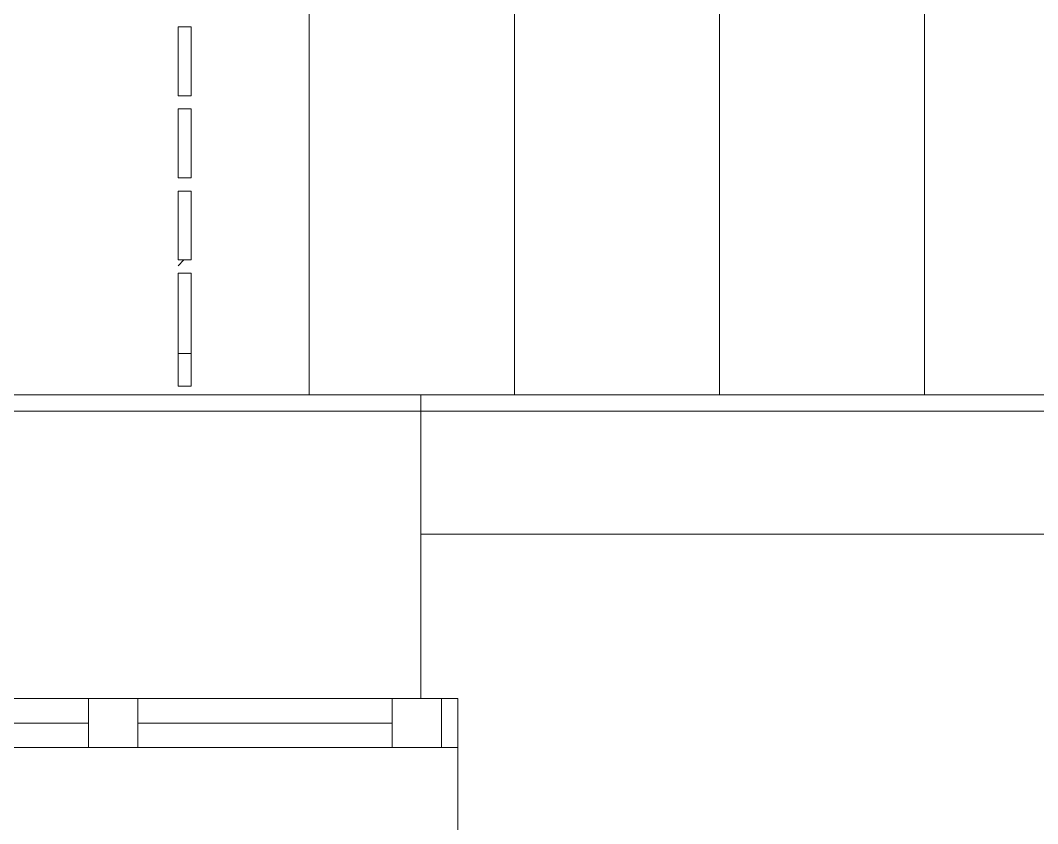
# Model space of a CAD drawing. Header units: millimetres. Extents: x -546 to 1681, y -650 to 1730.
# Drawn here: x 636.7 to 649.1, y 490.91 to 500.7 of the extents above; entities that cross this region are included whole.
import ezdxf

# ---------------------------------------------------------------- set-up
doc = ezdxf.new("R2010")
doc.units = ezdxf.units.MM

msp = doc.modelspace()

# ---------------------------------------------------------------- linework, layer by layer
at = {"color": 7, "lineweight": 0}
for points in [[(640.221, 496.135), (640.221, 508.558)], [(640.221, 496.135), (640.221, 508.558)], [(642.721, 496.135), (642.721, 508.558)], [(642.721, 496.135), (642.721, 508.558)], [(645.221, 496.135), (645.221, 508.558)], [(645.221, 496.135), (645.221, 508.558)], [(647.721, 496.135), (647.721, 508.558)], [(647.721, 496.135), (647.721, 508.558)], [(638.621, 500.618), (638.781, 500.618)], [(638.621, 499.778), (638.621, 500.618)], [(638.781, 500.618), (638.781, 499.778)], [(638.781, 499.778), (638.621, 499.778)], [(638.621, 499.618), (638.781, 499.618)], [(638.621, 498.778), (638.621, 499.618)], [(638.781, 499.618), (638.781, 498.778)], [(638.781, 498.778), (638.621, 498.778)], [(638.621, 498.618), (638.781, 498.618)], [(638.621, 497.778), (638.621, 498.618)], [(638.781, 498.618), (638.781, 497.778)], [(638.621, 497.708), (638.691, 497.778)], [(638.781, 497.778), (638.621, 497.778)], [(638.621, 497.618), (638.781, 497.618)], [(638.621, 496.638), (638.621, 497.618)], [(638.781, 497.618), (638.781, 496.638)], [(638.781, 496.638), (638.621, 496.638)], [(638.621, 496.638), (638.621, 496.238)], [(638.781, 496.238), (638.781, 496.638)], [(638.621, 496.238), (638.781, 496.238)], [(625.381, 496.135), (641.581, 496.135)], [(641.581, 496.135), (655.358, 496.135)], [(641.581, 494.435), (641.581, 496.135)], [(641.581, 495.935), (625.381, 495.935)], [(641.581, 495.935), (655.358, 495.935)], [(641.581, 494.435), (655.358, 494.435)], [(641.581, 492.435), (641.581, 494.435)], [(629.431, 492.435), (637.531, 492.435)], [(637.531, 491.835), (637.531, 492.435)], [(637.531, 492.435), (638.131, 492.435)], [(638.131, 492.435), (637.531, 492.435)], [(638.131, 492.435), (638.131, 491.835)], [(638.131, 492.435), (641.231, 492.435)], [(641.231, 492.435), (641.231, 491.835)], [(642.031, 492.435), (641.231, 492.435)], [(642.031, 492.435), (641.231, 492.435)], [(641.831, 491.835), (641.831, 492.435)], [(642.031, 491.835), (642.031, 492.435)], [(642.031, 491.835), (642.031, 492.435)], [(629.431, 492.135), (637.531, 492.135)], [(638.131, 492.135), (641.231, 492.135)], [(637.531, 491.835), (629.431, 491.835)], [(638.131, 491.835), (637.531, 491.835)], [(637.531, 491.835), (638.131, 491.835)], [(641.231, 491.835), (638.131, 491.835)], [(641.231, 491.835), (642.031, 491.835)], [(641.231, 491.835), (642.031, 491.835)], [(642.031, 491.835), (642.031, 489.335)]]:
    msp.add_lwpolyline(points, dxfattribs=at)

doc.saveas('drawing.dxf')
